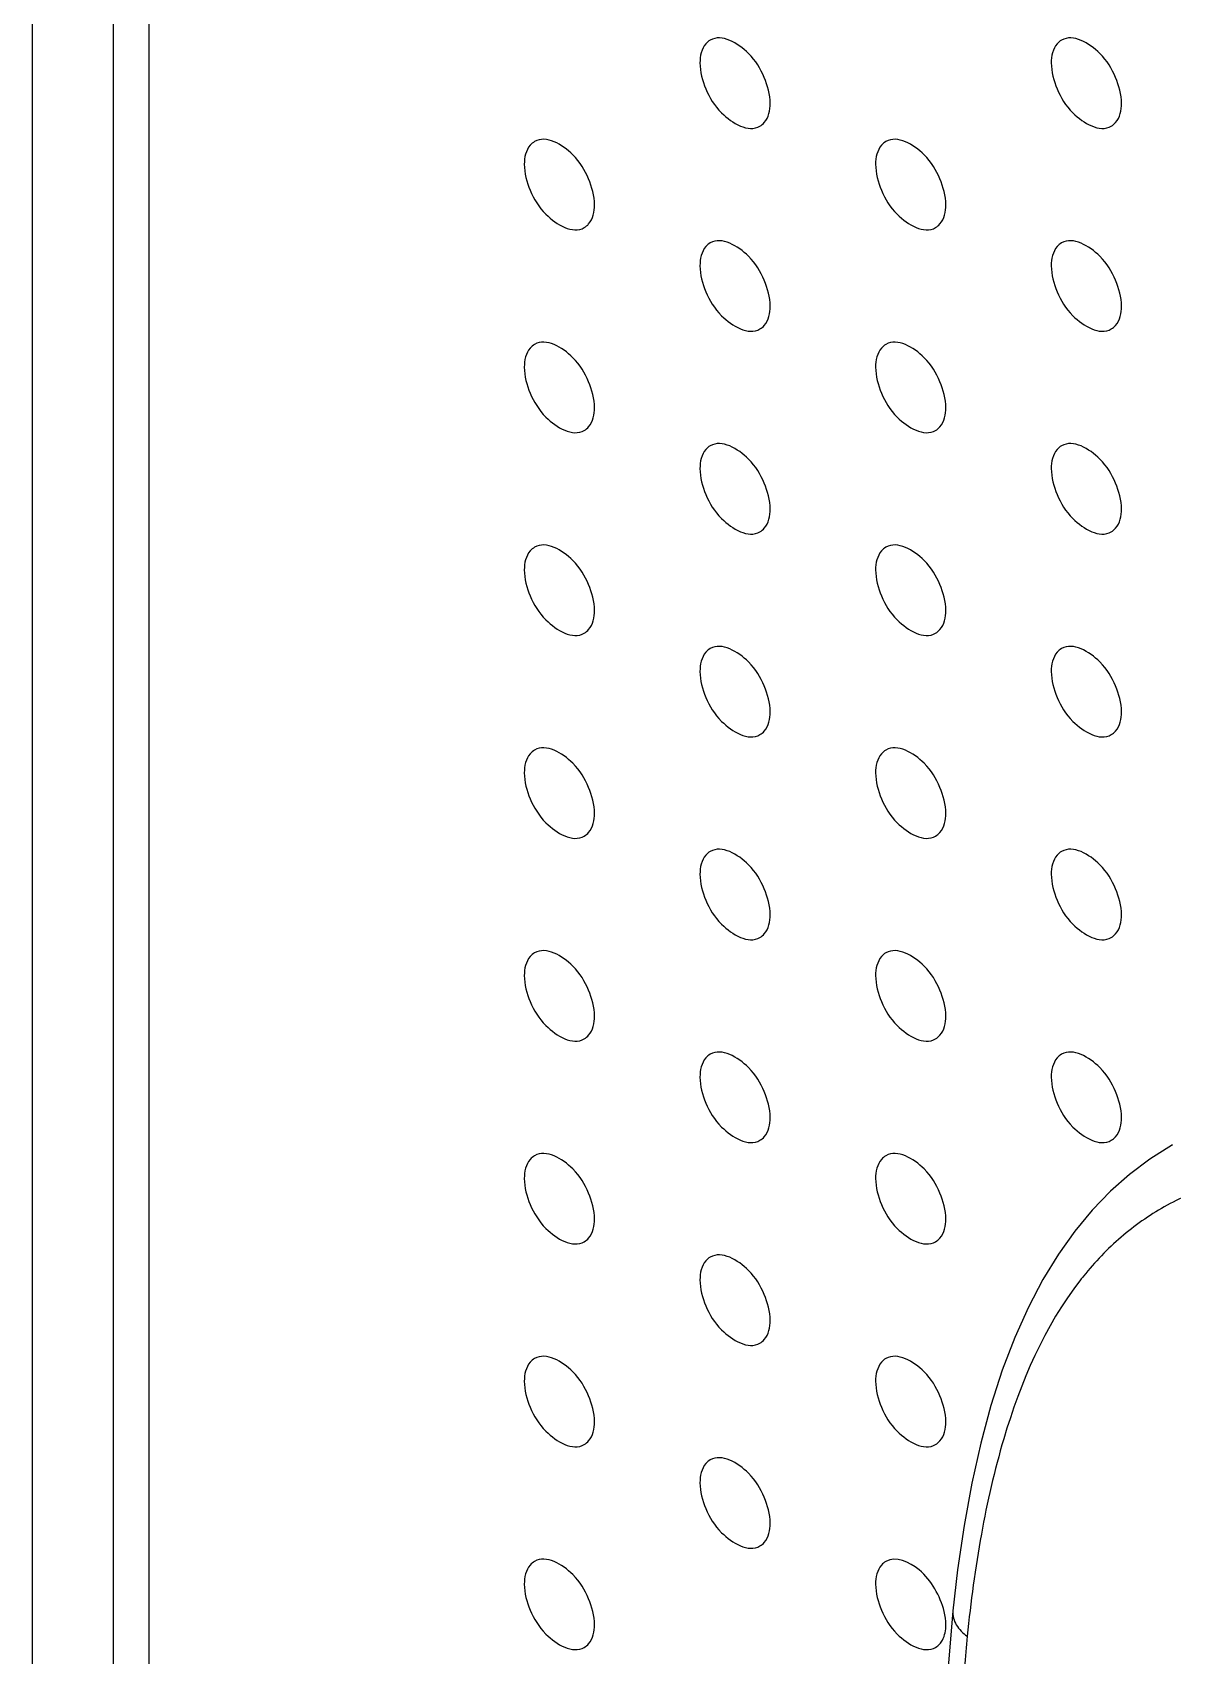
# Model space of a CAD drawing. Header units: millimetres. Extents: x 0 to 1189, y 0 to 841.
# Drawn here: x 676.84 to 699.79, y 387.02 to 419.69 of the extents above; entities that cross this region are included whole.
import ezdxf

# ---------------------------------------------------------------- set-up
doc = ezdxf.new("R2010")
doc.units = ezdxf.units.MM
doc.header["$LTSCALE"] = 65.395
doc.layers.get('0').update_dxf_attribs({"linetype": 'CONTINUOUS'})
doc.layers.add('AXIS', color=7, linetype='CONTINUOUS')

msp = doc.modelspace()

# ---------------------------------------------------------------- linework, layer by layer
at = {"color": 7, "linetype": 'Continuous'}
for p, q in [((676.845, 283.995), (676.845, 561.605)), ((678.478, 283.052), (678.478, 560.662)), ((679.185, 559.437), (679.185, 284.277)), ((699.792, 397.301), (699.333, 397.01)), ((699.792, 397.301), (699.782, 397.295))]:
    msp.add_line(p, q, dxfattribs=at)
for points in [[(699.333, 397.01), (698.927, 396.703), (698.543, 396.363), (698.175, 395.982), (697.826, 395.56)], [(697.826, 395.56), (697.497, 395.099), (697.185, 394.59)], [(697.185, 394.59), (696.89, 394.03), (696.617, 393.421), (696.366, 392.763), (696.137, 392.052), (695.932, 391.293), (695.752, 390.487), (695.597, 389.637), (695.467, 388.742), (695.372, 387.917)], [(695.372, 387.917), (695.278, 386.787), (695.216, 385.544), (695.204, 384.914)]]:
    msp.add_lwpolyline(points, dxfattribs=at)
at = {"color": 9, "linetype": 'Continuous'}
msp.add_arc((703.082, 390.568), 6.522, 141.1701, 142.0255, dxfattribs=at)
for points, knots in [([(701.658, 396.739), (701.3, 396.682), (700.598, 396.515), (699.61, 396.082), (698.728, 395.462), (698.229, 394.94), (698.002, 394.657)], [0, 0, 0, 0, 0.25306, 0.500294, 0.747206, 1, 1, 1, 1]), ([(697.941, 394.581), (697.212, 393.647), (696.468, 391.899), (695.909, 389.434), (695.73, 388.096), (695.66, 387.409)], [0, 0, 0, 0, 0.46799, 0.727373, 1, 1, 1, 1]), ([(695.372, 387.917), (695.362, 387.822), (695.422, 387.612), (695.574, 387.47), (695.66, 387.409)], [0, 0, 0, 0, 0.475161, 1, 1, 1, 1]), ([(695.66, 387.409), (695.639, 387.199), (695.562, 386.345), (695.518, 385.488), (695.5, 384.842)], [0, 0, 0, 0, 0.246077, 1, 1, 1, 1])]:
    msp.add_open_spline(points, degree=3, knots=knots, dxfattribs=at)
at = {"layer": 'AXIS', "color": 7, "linetype": 'Continuous'}
for points, knots in [([(690.486, 419.533), (690.453, 419.514), (690.319, 419.401), (690.28, 419.21), (690.28, 419.076)], [0, 0, 0, 0, 0.220867, 1, 1, 1, 1]), ([(691.694, 418.259), (691.694, 418.438), (691.588, 418.813), (691.275, 419.339), (690.721, 419.67), (690.486, 419.533)], [0, 0, 0, 0, 0.277753, 0.577543, 1, 1, 1, 1]), ([(697.557, 419.533), (697.525, 419.514), (697.39, 419.401), (697.351, 419.21), (697.351, 419.076)], [0, 0, 0, 0, 0.220867, 1, 1, 1, 1]), ([(698.765, 418.26), (698.765, 418.438), (698.659, 418.813), (698.346, 419.339), (697.793, 419.67), (697.557, 419.533)], [0, 0, 0, 0, 0.277753, 0.577543, 1, 1, 1, 1]), ([(690.28, 419.076), (690.28, 418.897), (690.386, 418.522), (690.699, 417.996), (691.253, 417.665), (691.488, 417.802)], [0, 0, 0, 0, 0.277753, 0.577543, 1, 1, 1, 1]), ([(697.351, 419.076), (697.351, 418.897), (697.457, 418.522), (697.77, 417.996), (698.324, 417.666), (698.559, 417.802)], [0, 0, 0, 0, 0.277753, 0.577543, 1, 1, 1, 1]), ([(691.488, 417.802), (691.521, 417.821), (691.655, 417.935), (691.694, 418.125), (691.694, 418.259)], [0, 0, 0, 0, 0.220867, 1, 1, 1, 1]), ([(698.559, 417.802), (698.592, 417.821), (698.726, 417.935), (698.765, 418.125), (698.765, 418.26)], [0, 0, 0, 0, 0.220867, 1, 1, 1, 1]), ([(688.159, 416.218), (688.159, 416.397), (688.052, 416.772), (687.74, 417.298), (687.186, 417.629), (686.951, 417.492)], [0, 0, 0, 0, 0.277753, 0.577543, 1, 1, 1, 1]), ([(695.23, 416.218), (695.23, 416.397), (695.123, 416.772), (694.811, 417.298), (694.257, 417.629), (694.022, 417.492)], [0, 0, 0, 0, 0.277753, 0.577543, 1, 1, 1, 1]), ([(686.951, 417.492), (686.918, 417.473), (686.783, 417.359), (686.744, 417.169), (686.744, 417.035)], [0, 0, 0, 0, 0.220867, 1, 1, 1, 1]), ([(694.022, 417.492), (693.989, 417.473), (693.854, 417.36), (693.815, 417.169), (693.815, 417.035)], [0, 0, 0, 0, 0.220867, 1, 1, 1, 1]), ([(686.744, 417.035), (686.744, 416.856), (686.851, 416.481), (687.163, 415.955), (687.717, 415.624), (687.952, 415.761)], [0, 0, 0, 0, 0.277753, 0.577543, 1, 1, 1, 1]), ([(693.815, 417.035), (693.815, 416.856), (693.922, 416.481), (694.234, 415.955), (694.788, 415.624), (695.023, 415.761)], [0, 0, 0, 0, 0.277753, 0.577543, 1, 1, 1, 1]), ([(687.952, 415.761), (687.985, 415.78), (688.12, 415.893), (688.159, 416.084), (688.159, 416.218)], [0, 0, 0, 0, 0.220867, 1, 1, 1, 1]), ([(695.023, 415.761), (695.056, 415.78), (695.191, 415.893), (695.23, 416.084), (695.23, 416.218)], [0, 0, 0, 0, 0.220867, 1, 1, 1, 1]), ([(691.694, 414.177), (691.694, 414.356), (691.588, 414.73), (691.275, 415.257), (690.721, 415.587), (690.486, 415.451)], [0, 0, 0, 0, 0.277753, 0.577543, 1, 1, 1, 1]), ([(698.765, 414.177), (698.765, 414.356), (698.659, 414.731), (698.346, 415.257), (697.793, 415.587), (697.557, 415.451)], [0, 0, 0, 0, 0.277753, 0.577543, 1, 1, 1, 1]), ([(690.486, 415.451), (690.453, 415.432), (690.319, 415.318), (690.28, 415.128), (690.28, 414.993)], [0, 0, 0, 0, 0.220867, 1, 1, 1, 1]), ([(697.557, 415.451), (697.525, 415.432), (697.39, 415.318), (697.351, 415.128), (697.351, 414.993)], [0, 0, 0, 0, 0.220867, 1, 1, 1, 1]), ([(690.28, 414.993), (690.28, 414.815), (690.386, 414.44), (690.699, 413.914), (691.253, 413.583), (691.488, 413.72)], [0, 0, 0, 0, 0.277753, 0.577543, 1, 1, 1, 1]), ([(697.351, 414.993), (697.351, 414.815), (697.457, 414.44), (697.77, 413.914), (698.324, 413.583), (698.559, 413.72)], [0, 0, 0, 0, 0.277753, 0.577543, 1, 1, 1, 1]), ([(691.488, 413.72), (691.521, 413.739), (691.655, 413.852), (691.694, 414.043), (691.694, 414.177)], [0, 0, 0, 0, 0.220867, 1, 1, 1, 1]), ([(698.559, 413.72), (698.592, 413.739), (698.726, 413.852), (698.765, 414.043), (698.765, 414.177)], [0, 0, 0, 0, 0.220867, 1, 1, 1, 1]), ([(686.951, 413.41), (686.918, 413.39), (686.783, 413.277), (686.744, 413.086), (686.744, 412.952)], [0, 0, 0, 0, 0.220867, 1, 1, 1, 1]), ([(688.159, 412.136), (688.159, 412.314), (688.052, 412.689), (687.74, 413.216), (687.186, 413.546), (686.951, 413.41)], [0, 0, 0, 0, 0.277753, 0.577543, 1, 1, 1, 1]), ([(694.022, 413.41), (693.989, 413.39), (693.854, 413.277), (693.815, 413.086), (693.815, 412.952)], [0, 0, 0, 0, 0.220867, 1, 1, 1, 1]), ([(695.23, 412.136), (695.23, 412.314), (695.123, 412.689), (694.811, 413.216), (694.257, 413.546), (694.022, 413.41)], [0, 0, 0, 0, 0.277753, 0.577543, 1, 1, 1, 1]), ([(686.744, 412.952), (686.744, 412.773), (686.851, 412.399), (687.163, 411.872), (687.717, 411.542), (687.952, 411.678)], [0, 0, 0, 0, 0.277753, 0.577543, 1, 1, 1, 1]), ([(693.815, 412.952), (693.815, 412.773), (693.922, 412.399), (694.234, 411.872), (694.788, 411.542), (695.023, 411.678)], [0, 0, 0, 0, 0.277753, 0.577543, 1, 1, 1, 1]), ([(687.952, 411.678), (687.985, 411.697), (688.12, 411.811), (688.159, 412.002), (688.159, 412.136)], [0, 0, 0, 0, 0.220867, 1, 1, 1, 1]), ([(695.023, 411.678), (695.056, 411.697), (695.191, 411.811), (695.23, 412.002), (695.23, 412.136)], [0, 0, 0, 0, 0.220867, 1, 1, 1, 1]), ([(690.486, 411.368), (690.453, 411.349), (690.319, 411.236), (690.28, 411.045), (690.28, 410.911)], [0, 0, 0, 0, 0.220867, 1, 1, 1, 1]), ([(691.694, 410.094), (691.694, 410.273), (691.588, 410.648), (691.275, 411.174), (690.721, 411.505), (690.486, 411.368)], [0, 0, 0, 0, 0.277753, 0.577543, 1, 1, 1, 1]), ([(697.557, 411.368), (697.525, 411.349), (697.39, 411.236), (697.351, 411.045), (697.351, 410.911)], [0, 0, 0, 0, 0.220867, 1, 1, 1, 1]), ([(698.765, 410.094), (698.765, 410.273), (698.659, 410.648), (698.346, 411.174), (697.793, 411.505), (697.557, 411.368)], [0, 0, 0, 0, 0.277753, 0.577543, 1, 1, 1, 1]), ([(690.28, 410.911), (690.28, 410.732), (690.386, 410.357), (690.699, 409.831), (691.253, 409.5), (691.488, 409.637)], [0, 0, 0, 0, 0.277753, 0.577543, 1, 1, 1, 1]), ([(697.351, 410.911), (697.351, 410.732), (697.457, 410.357), (697.77, 409.831), (698.324, 409.5), (698.559, 409.637)], [0, 0, 0, 0, 0.277753, 0.577543, 1, 1, 1, 1]), ([(691.488, 409.637), (691.521, 409.656), (691.655, 409.77), (691.694, 409.96), (691.694, 410.094)], [0, 0, 0, 0, 0.220867, 1, 1, 1, 1]), ([(698.559, 409.637), (698.592, 409.656), (698.726, 409.77), (698.765, 409.96), (698.765, 410.094)], [0, 0, 0, 0, 0.220867, 1, 1, 1, 1]), ([(688.159, 408.053), (688.159, 408.232), (688.052, 408.607), (687.74, 409.133), (687.186, 409.464), (686.951, 409.327)], [0, 0, 0, 0, 0.277753, 0.577543, 1, 1, 1, 1]), ([(695.23, 408.053), (695.23, 408.232), (695.123, 408.607), (694.811, 409.133), (694.257, 409.464), (694.022, 409.327)], [0, 0, 0, 0, 0.277753, 0.577543, 1, 1, 1, 1]), ([(686.951, 409.327), (686.918, 409.308), (686.783, 409.194), (686.744, 409.004), (686.744, 408.87)], [0, 0, 0, 0, 0.220867, 1, 1, 1, 1]), ([(694.022, 409.327), (693.989, 409.308), (693.854, 409.195), (693.815, 409.004), (693.815, 408.87)], [0, 0, 0, 0, 0.220867, 1, 1, 1, 1]), ([(686.744, 408.87), (686.744, 408.691), (686.851, 408.316), (687.163, 407.79), (687.717, 407.459), (687.952, 407.596)], [0, 0, 0, 0, 0.277753, 0.577543, 1, 1, 1, 1]), ([(693.815, 408.87), (693.815, 408.691), (693.922, 408.316), (694.234, 407.79), (694.788, 407.459), (695.023, 407.596)], [0, 0, 0, 0, 0.277753, 0.577543, 1, 1, 1, 1]), ([(687.952, 407.596), (687.985, 407.615), (688.12, 407.728), (688.159, 407.919), (688.159, 408.053)], [0, 0, 0, 0, 0.220867, 1, 1, 1, 1]), ([(695.023, 407.596), (695.056, 407.615), (695.191, 407.728), (695.23, 407.919), (695.23, 408.053)], [0, 0, 0, 0, 0.220867, 1, 1, 1, 1]), ([(691.694, 406.012), (691.694, 406.191), (691.588, 406.565), (691.275, 407.092), (690.721, 407.422), (690.486, 407.286)], [0, 0, 0, 0, 0.277753, 0.577543, 1, 1, 1, 1]), ([(698.765, 406.012), (698.765, 406.191), (698.659, 406.566), (698.346, 407.092), (697.793, 407.422), (697.557, 407.286)], [0, 0, 0, 0, 0.277753, 0.577543, 1, 1, 1, 1]), ([(690.486, 407.286), (690.453, 407.267), (690.319, 407.153), (690.28, 406.963), (690.28, 406.828)], [0, 0, 0, 0, 0.220867, 1, 1, 1, 1]), ([(697.557, 407.286), (697.525, 407.267), (697.39, 407.153), (697.351, 406.963), (697.351, 406.828)], [0, 0, 0, 0, 0.220867, 1, 1, 1, 1]), ([(690.28, 406.828), (690.28, 406.65), (690.386, 406.275), (690.699, 405.749), (691.253, 405.418), (691.488, 405.555)], [0, 0, 0, 0, 0.277753, 0.577543, 1, 1, 1, 1]), ([(697.351, 406.828), (697.351, 406.65), (697.457, 406.275), (697.77, 405.749), (698.324, 405.418), (698.559, 405.555)], [0, 0, 0, 0, 0.277753, 0.577543, 1, 1, 1, 1]), ([(691.488, 405.555), (691.521, 405.574), (691.655, 405.687), (691.694, 405.878), (691.694, 406.012)], [0, 0, 0, 0, 0.220867, 1, 1, 1, 1]), ([(698.559, 405.555), (698.592, 405.574), (698.726, 405.687), (698.765, 405.878), (698.765, 406.012)], [0, 0, 0, 0, 0.220867, 1, 1, 1, 1]), ([(686.951, 405.245), (686.918, 405.225), (686.783, 405.112), (686.744, 404.921), (686.744, 404.787)], [0, 0, 0, 0, 0.220867, 1, 1, 1, 1]), ([(688.159, 403.971), (688.159, 404.149), (688.052, 404.524), (687.74, 405.051), (687.186, 405.381), (686.951, 405.245)], [0, 0, 0, 0, 0.277753, 0.577543, 1, 1, 1, 1]), ([(694.022, 405.245), (693.989, 405.225), (693.854, 405.112), (693.815, 404.921), (693.815, 404.787)], [0, 0, 0, 0, 0.220867, 1, 1, 1, 1]), ([(695.23, 403.971), (695.23, 404.149), (695.123, 404.524), (694.811, 405.051), (694.257, 405.381), (694.022, 405.245)], [0, 0, 0, 0, 0.277753, 0.577543, 1, 1, 1, 1]), ([(686.744, 404.787), (686.744, 404.608), (686.851, 404.234), (687.163, 403.707), (687.717, 403.377), (687.952, 403.513)], [0, 0, 0, 0, 0.277753, 0.577543, 1, 1, 1, 1]), ([(693.815, 404.787), (693.815, 404.608), (693.922, 404.234), (694.234, 403.707), (694.788, 403.377), (695.023, 403.513)], [0, 0, 0, 0, 0.277753, 0.577543, 1, 1, 1, 1]), ([(687.952, 403.513), (687.985, 403.532), (688.12, 403.646), (688.159, 403.837), (688.159, 403.971)], [0, 0, 0, 0, 0.220867, 1, 1, 1, 1]), ([(695.023, 403.513), (695.056, 403.532), (695.191, 403.646), (695.23, 403.837), (695.23, 403.971)], [0, 0, 0, 0, 0.220867, 1, 1, 1, 1]), ([(690.486, 403.203), (690.453, 403.184), (690.319, 403.071), (690.28, 402.88), (690.28, 402.746)], [0, 0, 0, 0, 0.220867, 1, 1, 1, 1]), ([(691.694, 401.929), (691.694, 402.108), (691.588, 402.483), (691.275, 403.009), (690.721, 403.34), (690.486, 403.203)], [0, 0, 0, 0, 0.277753, 0.577543, 1, 1, 1, 1]), ([(697.557, 403.203), (697.525, 403.184), (697.39, 403.071), (697.351, 402.88), (697.351, 402.746)], [0, 0, 0, 0, 0.220867, 1, 1, 1, 1]), ([(698.765, 401.929), (698.765, 402.108), (698.659, 402.483), (698.346, 403.009), (697.793, 403.34), (697.557, 403.203)], [0, 0, 0, 0, 0.277753, 0.577543, 1, 1, 1, 1]), ([(690.28, 402.746), (690.28, 402.567), (690.386, 402.192), (690.699, 401.666), (691.253, 401.335), (691.488, 401.472)], [0, 0, 0, 0, 0.277753, 0.577543, 1, 1, 1, 1]), ([(697.351, 402.746), (697.351, 402.567), (697.457, 402.192), (697.77, 401.666), (698.324, 401.335), (698.559, 401.472)], [0, 0, 0, 0, 0.277753, 0.577543, 1, 1, 1, 1]), ([(691.488, 401.472), (691.521, 401.491), (691.655, 401.605), (691.694, 401.795), (691.694, 401.929)], [0, 0, 0, 0, 0.220867, 1, 1, 1, 1]), ([(698.559, 401.472), (698.592, 401.491), (698.726, 401.605), (698.765, 401.795), (698.765, 401.929)], [0, 0, 0, 0, 0.220867, 1, 1, 1, 1]), ([(688.159, 399.888), (688.159, 400.067), (688.052, 400.442), (687.74, 400.968), (687.186, 401.299), (686.951, 401.162)], [0, 0, 0, 0, 0.277753, 0.577543, 1, 1, 1, 1]), ([(695.23, 399.888), (695.23, 400.067), (695.123, 400.442), (694.811, 400.968), (694.257, 401.299), (694.022, 401.162)], [0, 0, 0, 0, 0.277753, 0.577543, 1, 1, 1, 1]), ([(686.951, 401.162), (686.918, 401.143), (686.783, 401.029), (686.744, 400.839), (686.744, 400.705)], [0, 0, 0, 0, 0.220867, 1, 1, 1, 1]), ([(694.022, 401.162), (693.989, 401.143), (693.854, 401.03), (693.815, 400.839), (693.815, 400.705)], [0, 0, 0, 0, 0.220867, 1, 1, 1, 1]), ([(686.744, 400.705), (686.744, 400.526), (686.851, 400.151), (687.163, 399.625), (687.717, 399.294), (687.952, 399.431)], [0, 0, 0, 0, 0.277753, 0.577543, 1, 1, 1, 1]), ([(693.815, 400.705), (693.815, 400.526), (693.922, 400.151), (694.234, 399.625), (694.788, 399.294), (695.023, 399.431)], [0, 0, 0, 0, 0.277753, 0.577543, 1, 1, 1, 1]), ([(687.952, 399.431), (687.985, 399.45), (688.12, 399.563), (688.159, 399.754), (688.159, 399.888)], [0, 0, 0, 0, 0.220867, 1, 1, 1, 1]), ([(695.023, 399.431), (695.056, 399.45), (695.191, 399.563), (695.23, 399.754), (695.23, 399.888)], [0, 0, 0, 0, 0.220867, 1, 1, 1, 1]), ([(691.694, 397.847), (691.694, 398.026), (691.588, 398.4), (691.275, 398.927), (690.721, 399.257), (690.486, 399.121)], [0, 0, 0, 0, 0.277753, 0.577543, 1, 1, 1, 1]), ([(698.765, 397.847), (698.765, 398.026), (698.659, 398.401), (698.346, 398.927), (697.793, 399.257), (697.557, 399.121)], [0, 0, 0, 0, 0.277753, 0.577543, 1, 1, 1, 1]), ([(690.486, 399.121), (690.453, 399.102), (690.319, 398.988), (690.28, 398.798), (690.28, 398.663)], [0, 0, 0, 0, 0.220867, 1, 1, 1, 1]), ([(697.557, 399.121), (697.525, 399.102), (697.39, 398.988), (697.351, 398.798), (697.351, 398.663)], [0, 0, 0, 0, 0.220867, 1, 1, 1, 1]), ([(690.28, 398.663), (690.28, 398.485), (690.386, 398.11), (690.699, 397.584), (691.253, 397.253), (691.488, 397.39)], [0, 0, 0, 0, 0.277753, 0.577543, 1, 1, 1, 1]), ([(697.351, 398.663), (697.351, 398.485), (697.457, 398.11), (697.77, 397.584), (698.324, 397.253), (698.559, 397.39)], [0, 0, 0, 0, 0.277753, 0.577543, 1, 1, 1, 1]), ([(691.488, 397.39), (691.521, 397.409), (691.655, 397.522), (691.694, 397.713), (691.694, 397.847)], [0, 0, 0, 0, 0.220867, 1, 1, 1, 1]), ([(698.559, 397.39), (698.592, 397.409), (698.726, 397.522), (698.765, 397.713), (698.765, 397.847)], [0, 0, 0, 0, 0.220867, 1, 1, 1, 1]), ([(686.951, 397.08), (686.918, 397.06), (686.783, 396.947), (686.744, 396.756), (686.744, 396.622)], [0, 0, 0, 0, 0.220867, 1, 1, 1, 1]), ([(688.159, 395.806), (688.159, 395.984), (688.052, 396.359), (687.74, 396.886), (687.186, 397.216), (686.951, 397.08)], [0, 0, 0, 0, 0.277753, 0.577543, 1, 1, 1, 1]), ([(694.022, 397.08), (693.989, 397.06), (693.854, 396.947), (693.815, 396.756), (693.815, 396.622)], [0, 0, 0, 0, 0.220867, 1, 1, 1, 1]), ([(695.23, 395.806), (695.23, 395.984), (695.123, 396.359), (694.811, 396.886), (694.257, 397.216), (694.022, 397.08)], [0, 0, 0, 0, 0.277753, 0.577543, 1, 1, 1, 1]), ([(686.744, 396.622), (686.744, 396.443), (686.851, 396.069), (687.163, 395.542), (687.717, 395.212), (687.952, 395.348)], [0, 0, 0, 0, 0.277753, 0.577543, 1, 1, 1, 1]), ([(693.815, 396.622), (693.815, 396.443), (693.922, 396.069), (694.234, 395.542), (694.788, 395.212), (695.023, 395.348)], [0, 0, 0, 0, 0.277753, 0.577543, 1, 1, 1, 1]), ([(687.952, 395.348), (687.985, 395.367), (688.12, 395.481), (688.159, 395.672), (688.159, 395.806)], [0, 0, 0, 0, 0.220867, 1, 1, 1, 1]), ([(695.023, 395.348), (695.056, 395.367), (695.191, 395.481), (695.23, 395.672), (695.23, 395.806)], [0, 0, 0, 0, 0.220867, 1, 1, 1, 1]), ([(690.486, 395.038), (690.453, 395.019), (690.319, 394.906), (690.28, 394.715), (690.28, 394.581)], [0, 0, 0, 0, 0.220867, 1, 1, 1, 1]), ([(691.694, 393.764), (691.694, 393.943), (691.588, 394.318), (691.275, 394.844), (690.721, 395.175), (690.486, 395.038)], [0, 0, 0, 0, 0.277753, 0.577543, 1, 1, 1, 1]), ([(690.28, 394.581), (690.28, 394.402), (690.386, 394.027), (690.699, 393.501), (691.253, 393.17), (691.488, 393.307)], [0, 0, 0, 0, 0.277753, 0.577543, 1, 1, 1, 1]), ([(691.488, 393.307), (691.521, 393.326), (691.655, 393.44), (691.694, 393.63), (691.694, 393.764)], [0, 0, 0, 0, 0.220867, 1, 1, 1, 1]), ([(688.159, 391.723), (688.159, 391.902), (688.052, 392.277), (687.74, 392.803), (687.186, 393.134), (686.951, 392.997)], [0, 0, 0, 0, 0.277753, 0.577543, 1, 1, 1, 1]), ([(695.23, 391.723), (695.23, 391.902), (695.123, 392.277), (694.811, 392.803), (694.257, 393.134), (694.022, 392.997)], [0, 0, 0, 0, 0.277753, 0.577543, 1, 1, 1, 1]), ([(686.951, 392.997), (686.918, 392.978), (686.783, 392.864), (686.744, 392.674), (686.744, 392.54)], [0, 0, 0, 0, 0.220867, 1, 1, 1, 1]), ([(694.022, 392.997), (693.989, 392.978), (693.854, 392.864), (693.815, 392.674), (693.815, 392.54)], [0, 0, 0, 0, 0.220867, 1, 1, 1, 1]), ([(686.744, 392.54), (686.744, 392.361), (686.851, 391.986), (687.163, 391.46), (687.717, 391.129), (687.952, 391.266)], [0, 0, 0, 0, 0.277753, 0.577543, 1, 1, 1, 1]), ([(693.815, 392.54), (693.815, 392.361), (693.922, 391.986), (694.234, 391.46), (694.788, 391.129), (695.023, 391.266)], [0, 0, 0, 0, 0.277753, 0.577543, 1, 1, 1, 1]), ([(687.952, 391.266), (687.985, 391.285), (688.12, 391.398), (688.159, 391.589), (688.159, 391.723)], [0, 0, 0, 0, 0.220867, 1, 1, 1, 1]), ([(695.023, 391.266), (695.056, 391.285), (695.191, 391.398), (695.23, 391.589), (695.23, 391.723)], [0, 0, 0, 0, 0.220867, 1, 1, 1, 1]), ([(691.694, 389.682), (691.694, 389.861), (691.588, 390.235), (691.275, 390.762), (690.721, 391.092), (690.486, 390.956)], [0, 0, 0, 0, 0.277753, 0.577543, 1, 1, 1, 1]), ([(690.486, 390.956), (690.453, 390.937), (690.319, 390.823), (690.28, 390.633), (690.28, 390.498)], [0, 0, 0, 0, 0.220867, 1, 1, 1, 1]), ([(690.28, 390.498), (690.28, 390.32), (690.386, 389.945), (690.699, 389.419), (691.253, 389.088), (691.488, 389.225)], [0, 0, 0, 0, 0.277753, 0.577543, 1, 1, 1, 1]), ([(691.488, 389.225), (691.521, 389.244), (691.655, 389.357), (691.694, 389.548), (691.694, 389.682)], [0, 0, 0, 0, 0.220867, 1, 1, 1, 1]), ([(686.951, 388.915), (686.918, 388.895), (686.783, 388.782), (686.744, 388.591), (686.744, 388.457)], [0, 0, 0, 0, 0.220867, 1, 1, 1, 1]), ([(688.159, 387.641), (688.159, 387.819), (688.052, 388.194), (687.74, 388.721), (687.186, 389.051), (686.951, 388.915)], [0, 0, 0, 0, 0.277753, 0.577543, 1, 1, 1, 1]), ([(694.022, 388.915), (693.989, 388.895), (693.854, 388.782), (693.815, 388.591), (693.815, 388.457)], [0, 0, 0, 0, 0.220867, 1, 1, 1, 1]), ([(695.197, 387.903), (695.159, 388.066), (695.02, 388.378), (694.696, 388.81), (694.221, 389.03), (694.022, 388.915)], [0, 0, 0, 0, 0.296806, 0.590165, 1, 1, 1, 1]), ([(686.744, 388.457), (686.744, 388.278), (686.851, 387.904), (687.163, 387.377), (687.717, 387.047), (687.952, 387.183)], [0, 0, 0, 0, 0.277753, 0.577543, 1, 1, 1, 1]), ([(693.815, 388.457), (693.815, 388.278), (693.922, 387.904), (694.234, 387.377), (694.788, 387.047), (695.023, 387.183)], [0, 0, 0, 0, 0.277753, 0.577543, 1, 1, 1, 1]), ([(687.952, 387.183), (687.985, 387.202), (688.12, 387.316), (688.159, 387.507), (688.159, 387.641)], [0, 0, 0, 0, 0.220867, 1, 1, 1, 1]), ([(695.107, 387.252), (695.128, 387.275), (695.206, 387.389), (695.23, 387.534), (695.23, 387.641)], [0, 0, 0, 0, 0.222431, 1, 1, 1, 1])]:
    msp.add_open_spline(points, degree=3, knots=knots, dxfattribs=at)
for points in [[(695.23, 387.641), (695.23, 387.729), (695.217, 387.818), (695.197, 387.903)], [(695.023, 387.183), (695.055, 387.202), (695.083, 387.225), (695.107, 387.252)]]:
    msp.add_open_spline(points, degree=3, dxfattribs=at)

doc.saveas('drawing.dxf')
